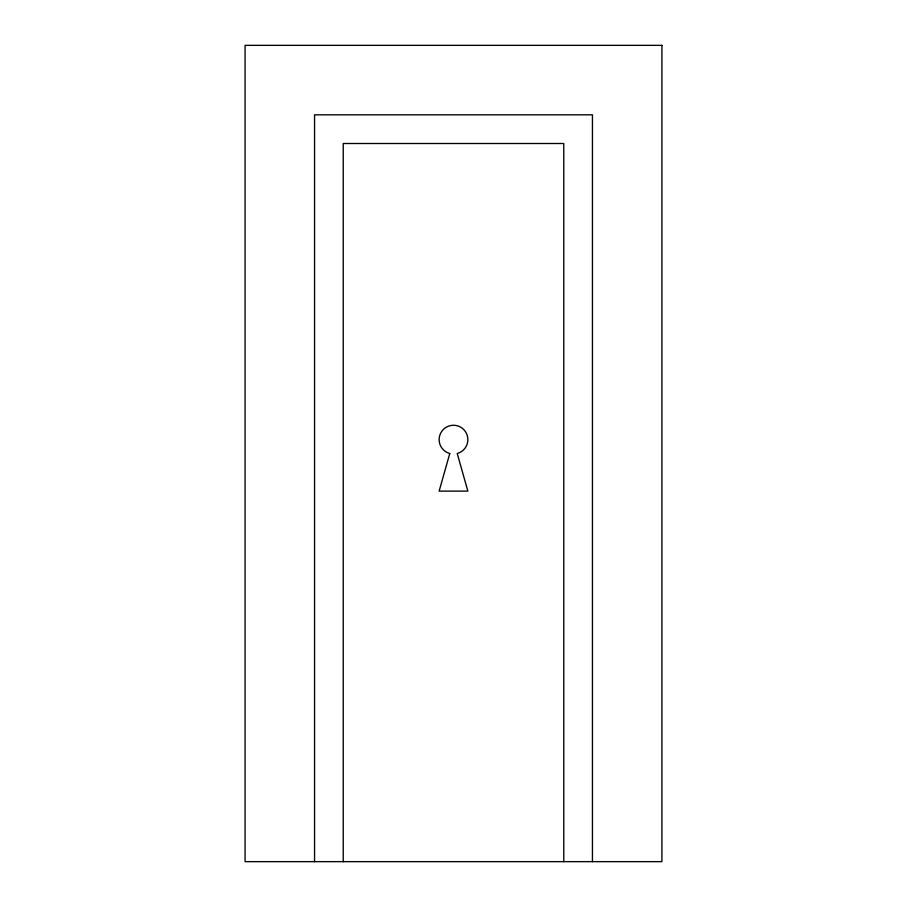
<?xml version="1.0" encoding="UTF-8"?>
<svg xmlns="http://www.w3.org/2000/svg" width="907" height="907" viewBox="0 0 907 907"><rect width="100%" height="100%" fill="white"/><g stroke="black" fill="none" stroke-linecap="round" stroke-linejoin="round"><path stroke-width="1.36" d="M592.441 861.65L592.441 114.826L314.559 114.826L314.559 861.65M563.769 861.65L563.769 143.499L343.231 143.499L343.231 861.65M449.781 453.5L439.135 491.118L467.865 491.118L457.219 453.5A14.365 14.365 0 0 0 465.268 431.381A14.365 14.365 0 0 0 441.732 431.381A14.365 14.365 0 0 0 449.781 453.5M661.917 45.35L245.083 45.35L245.083 861.65L661.917 861.65L661.917 45.35"/></g></svg>
